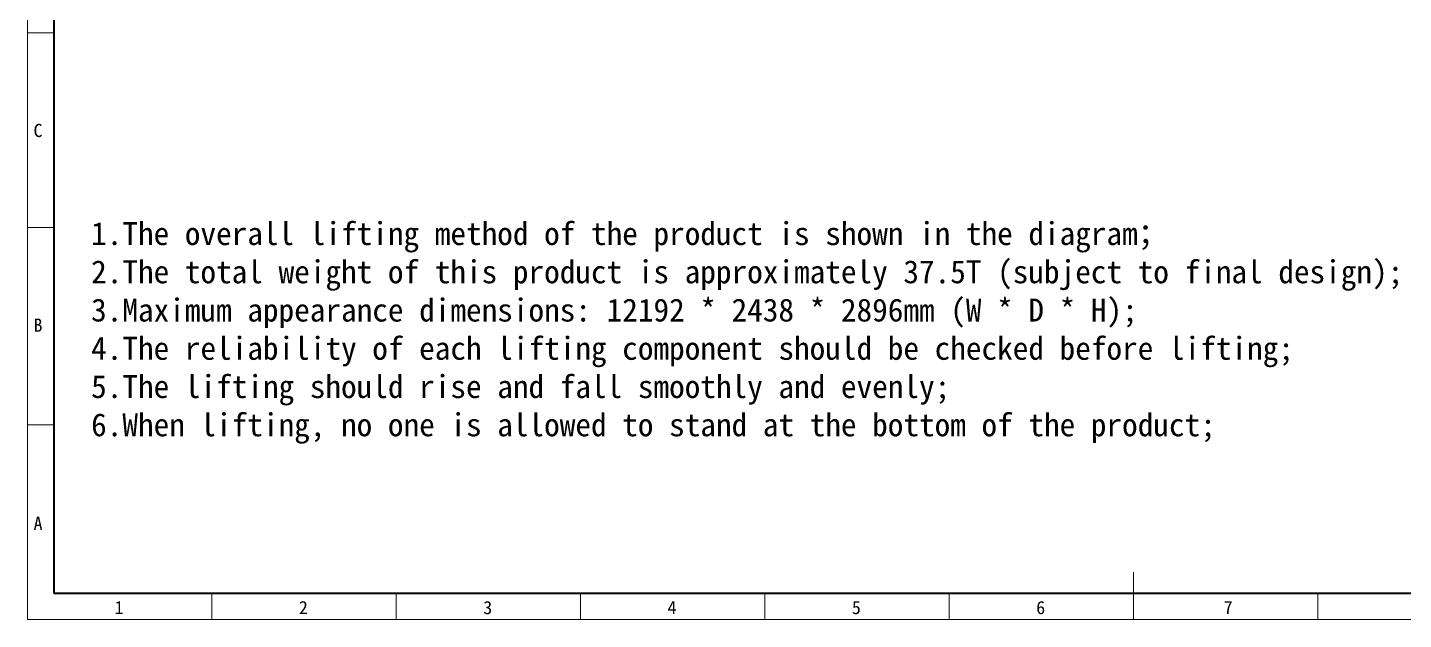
# Model space of a CAD drawing. Header units: millimetres. Extents: x 32496 to 166256, y 3504 to 23939.
# Drawn here: x 137358 to 155334, y 3504 to 11245 of the extents above; entities that cross this region are included whole.
import ezdxf
from ezdxf.enums import TextEntityAlignment as Align

# ---------------------------------------------------------------- set-up
doc = ezdxf.new("R2010")
doc.units = ezdxf.units.MM
doc.layers.get('0').update_dxf_attribs({"lineweight": 35})
doc.layers.add('FORM', color=7, linetype='Continuous', lineweight=18)
doc.layers.add('Text', color=7, linetype='Continuous', lineweight=15)
doc.styles.add('KEHUA', font='仿宋_GB2312.ttf')
doc.styles.add('仿宋', font='simfang.ttf', dxfattribs={"width": 0.8})

# ---------------------------------------------------------------- blocks, each defined once
blk = doc.blocks.new('KH01-M017S_1_46')
at = {"layer": 'FORM', "color": 4}
for p, q in [((0, 111.5), (5, 111.5)), ((0, 74.5), (5, 74.5)), ((0, 37), (5, 37)), ((210, 0), (210, 9)), ((35, 0), (35, 5)), ((70, 0), (70, 5)), ((105, 0), (105, 5)), ((140, 0), (140, 5)), ((175, 0), (175, 5)), ((245, 0), (245, 5))]:
    blk.add_line(p, q, dxfattribs=at)
at = {"layer": 'FORM', "color": 6}
blk.add_lwpolyline([(0, 297), (420, 297), (420, 0), (0, 0)], close=True, dxfattribs=at)
at = {"layer": 'FORM', "color": 8, "lineweight": 40}
blk.add_lwpolyline([(5, 5), (415, 5), (415, 292), (5, 292)], close=True, dxfattribs=at)
at = {"layer": 'FORM', "color": 4, "style": 'KEHUA'}
for s, p in [('C', (1.14, 91.69)), ('B', (1.14, 54.69)), ('1', (16.53, 1.02)), ('2', (51.53, 1.02)), ('3', (86.53, 1.02)), ('4', (121.53, 1.02)), ('5', (156.53, 1.02)), ('6', (191.53, 1.02)), ('7', (227.13, 1.02))]:
    blk.add_text(s, height=2.5, dxfattribs=at).set_placement(p)
at = {"layer": 'FORM', "color": 4, "insert": (1.15, 17.02), "char_height": 2.5, "width": 2.7214, "attachment_point": 7, "style": 'KEHUA'}
blk.add_mtext('A  ', dxfattribs=at)
at = {"layer": 'FORM', "color": 4, "style": 'KEHUA'}
for tag, p in [('设计者', (369.07, 43.93)), ('工程名称', (299.91, 37.59)), ('审核者', (369.07, 37.93)), ('标准化', (369.07, 31.93)), ('批准者', (369.07, 25.93))]:
    blk.add_attdef(tag, text='', height=2.5, dxfattribs=at).set_placement(p, align=Align.MIDDLE_LEFT)
for tag, p in [('图纸名称', (299.91, 30.82)), ('产品型号', (299.91, 24.82)), ('版本', (299.91, 18.64)), ('页码', (299.91, 12.64))]:
    blk.add_attdef(tag, p, '', height=2.5, dxfattribs=at)

msp = doc.modelspace()

# ---------------------------------------------------------------- block references
at = {"xscale": 68.80575516545142, "yscale": 68.80575516545137, "zscale": 68.80575516545137}
msp.add_blockref('KH01-M017S_1_46', (137357.763, 3504.033), dxfattribs=at)

# ---------------------------------------------------------------- texts
at = {"layer": 'Text', "insert": (138188.602, 7250.971), "char_height": 300, "width": 17599.84838, "attachment_point": 4, "style": '仿宋'}
msp.add_mtext('{\\W1;\\C0;1.\\C256;The overall lifting method of the product is shown in the diagram；\\P\\C0;2.\\C256;The total weight of this product is approximately 37.5T (subject to final design);\\P\\C0;3.\\C256;Maximum appearance dimensions: 12192 * 2438 * 2896mm (W * D * H);\\P\\C0;4.\\C256;The reliability of each lifting component should be checked before lifting;\\P\\C0;5.\\C256;The lifting should rise and fall smoothly and evenly;\\P\\C0;6.\\C256;When lifting, no one is allowed to stand at the bottom of the product;}', dxfattribs=at)

doc.saveas('drawing.dxf')
